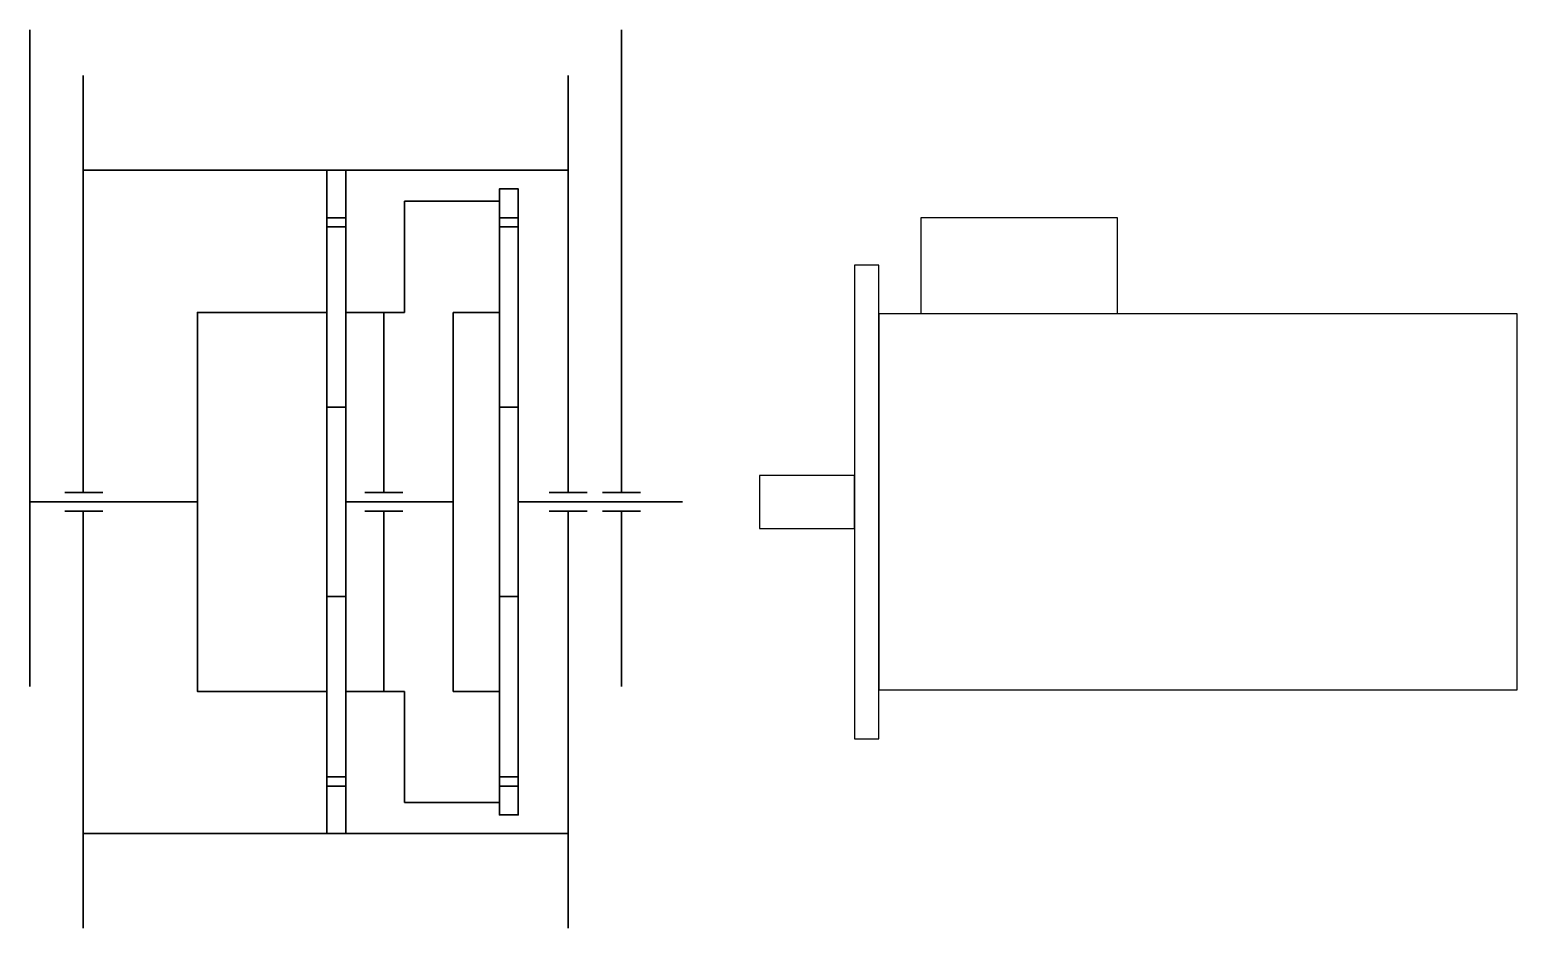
# Model space of a CAD drawing. Extents: x -518 to 2151, y -2845 to -846.
# Drawn here: x 1365 to 2151, y -2845 to -2371 of the extents above; entities that cross this region are included whole.
import ezdxf

# ---------------------------------------------------------------- set-up
doc = ezdxf.new("R2010")
doc.units = 0
doc.layers.get('0').update_dxf_attribs({"linetype": 'CONTINUOUS'})
doc.layers.add('green', color=108, linetype='CONTINUOUS')

msp = doc.modelspace()

# ---------------------------------------------------------------- linework, layer by layer
at = {"lineweight": 25}
for p, q in [((1939.53375, -2469.85282), (1835.67967, -2469.85282)), ((1835.67967, -2469.85282), (1835.67967, -2520.60282)), ((1939.53375, -2520.60282), (1939.53375, -2469.85282))]:
    msp.add_line(p, q, dxfattribs=at)
for points in [[(1813.50584, -2744.85282), (1813.50584, -2494.85282), (1800.50584, -2494.85282), (1800.50584, -2744.85282)], [(1813.50584, -2719.10282), (2150.50584, -2719.10282), (2150.50584, -2520.60282), (1813.50584, -2520.60282)], [(1750.50584, -2633.85282), (1800.50584, -2633.85282), (1800.50584, -2605.85282), (1750.50584, -2605.85282)]]:
    msp.add_lwpolyline(points, close=True, dxfattribs=at)
at = {"layer": 'green', "color": 1, "lineweight": 35}
for p, q in [((1365.15016, -2717.27876), (1365.15016, -2370.67874)), ((1677.65353, -2614.89765), (1677.65353, -2370.67874)), ((1562.99438, -2519.85282), (1562.99438, -2461.22574)), ((1562.99438, -2461.22574), (1613.10657, -2461.22574)), ((1532.08761, -2519.85282), (1562.99438, -2519.85282)), ((1552.05539, -2614.89765), (1552.05539, -2519.85282)), ((1542.01684, -2614.89765), (1562.09394, -2614.89765)), ((1667.61498, -2614.89765), (1687.69208, -2614.89765)), ((1365.15016, -2619.85282), (1393.35819, -2619.85282)), ((1542.01684, -2624.808), (1562.09394, -2624.808)), ((1552.05539, -2624.808), (1552.05539, -2719.85282)), ((1667.61498, -2624.808), (1687.69208, -2624.808)), ((1677.65353, -2717.27876), (1677.65353, -2624.808)), ((1532.08761, -2719.85282), (1562.99438, -2719.85282)), ((1562.99438, -2719.85282), (1562.99438, -2778.47991)), ((1562.99438, -2778.47991), (1613.10657, -2778.47991))]:
    msp.add_line(p, q, dxfattribs=at)
at = {"layer": 'green', "color": 5, "lineweight": 35}
for p, q in [((1393.35819, -2444.85282), (1393.35819, -2394.85282)), ((1649.44549, -2444.85282), (1649.44549, -2394.85282)), ((1393.35819, -2444.85282), (1393.35819, -2614.89765)), ((1393.35819, -2444.85282), (1649.44549, -2444.85282)), ((1649.44549, -2444.85282), (1649.44549, -2614.89765)), ((1383.67328, -2614.89765), (1403.75038, -2614.89765)), ((1639.40694, -2614.89765), (1659.48404, -2614.89765)), ((1383.67328, -2624.808), (1403.75038, -2624.808)), ((1393.35819, -2624.808), (1393.35819, -2794.85282)), ((1639.40694, -2624.808), (1659.48404, -2624.808)), ((1649.44549, -2624.808), (1649.44549, -2794.85282)), ((1393.35819, -2794.85282), (1649.44549, -2794.85282)), ((1393.35819, -2844.85282), (1393.35819, -2794.85282)), ((1649.44549, -2844.85282), (1649.44549, -2794.85282))]:
    msp.add_line(p, q, dxfattribs=at)
at = {"layer": 'green', "color": 6, "lineweight": 35}
for p, q in [((1588.77342, -2519.85282), (1613.10657, -2519.85282)), ((1588.77342, -2619.85282), (1588.77342, -2519.85282)), ((1532.08761, -2619.85282), (1552.05539, -2619.85282)), ((1552.05539, -2619.85282), (1588.77342, -2619.85282)), ((1552.05539, -2619.85282), (1588.77342, -2619.85282)), ((1588.77342, -2619.85282), (1588.77342, -2719.85282)), ((1588.77342, -2719.85282), (1613.10657, -2719.85282))]:
    msp.add_line(p, q, dxfattribs=at)
at = {"layer": 'green', "color": 98, "lineweight": 35}
msp.add_line((1623.10657, -2619.85282), (1709.76263, -2619.85282), dxfattribs=at)
at = {"layer": 'green', "color": 5, "lineweight": 35}
for points in [[(1532.08761, -2474.72824), (1522.08761, -2474.72824), (1522.08761, -2444.85282), (1532.08761, -2444.85282)], [(1532.08761, -2764.97741), (1522.08761, -2764.97741), (1522.08761, -2794.85282), (1532.08761, -2794.85282)]]:
    msp.add_lwpolyline(points, close=True, dxfattribs=at)
at = {"layer": 'green', "color": 1, "lineweight": 35}
for points in [[(1623.10657, -2474.72824), (1613.10657, -2474.72824), (1613.10657, -2454.67738), (1623.10657, -2454.67738)], [(1623.10657, -2764.97741), (1613.10657, -2764.97741), (1613.10657, -2785.02826), (1623.10657, -2785.02826)]]:
    msp.add_lwpolyline(points, close=True, dxfattribs=at)
at = {"layer": 'green', "color": 98, "lineweight": 35}
for points in [[(1532.08761, -2569.85282), (1532.08761, -2469.85282), (1522.08761, -2469.85282), (1522.08761, -2569.85282)], [(1623.10657, -2669.85282), (1623.10657, -2569.85282), (1613.10657, -2569.85282), (1613.10657, -2669.85282)], [(1532.08761, -2669.85282), (1532.08761, -2769.85282), (1522.08761, -2769.85282), (1522.08761, -2669.85282)]]:
    msp.add_lwpolyline(points, close=True, dxfattribs=at)
at = {"layer": 'green', "color": 246, "lineweight": 35}
for points in [[(1623.10657, -2569.85282), (1623.10657, -2469.85282), (1613.10657, -2469.85282), (1613.10657, -2569.85282)], [(1532.08761, -2669.85282), (1532.08761, -2569.85282), (1522.08761, -2569.85282), (1522.08761, -2669.85282)], [(1623.10657, -2669.85282), (1623.10657, -2769.85282), (1613.10657, -2769.85282), (1613.10657, -2669.85282)]]:
    msp.add_lwpolyline(points, close=True, dxfattribs=at)
at = {"layer": 'green', "color": 1, "lineweight": 35}
for points in [[(1522.08761, -2519.85282), (1453.67509, -2519.85282), (1453.67509, -2619.85282), (1393.35819, -2619.85282)], [(1522.08761, -2719.85282), (1453.67509, -2719.85282), (1453.67509, -2619.85282), (1393.35819, -2619.85282)]]:
    msp.add_lwpolyline(points, dxfattribs=at)

doc.saveas('drawing.dxf')
